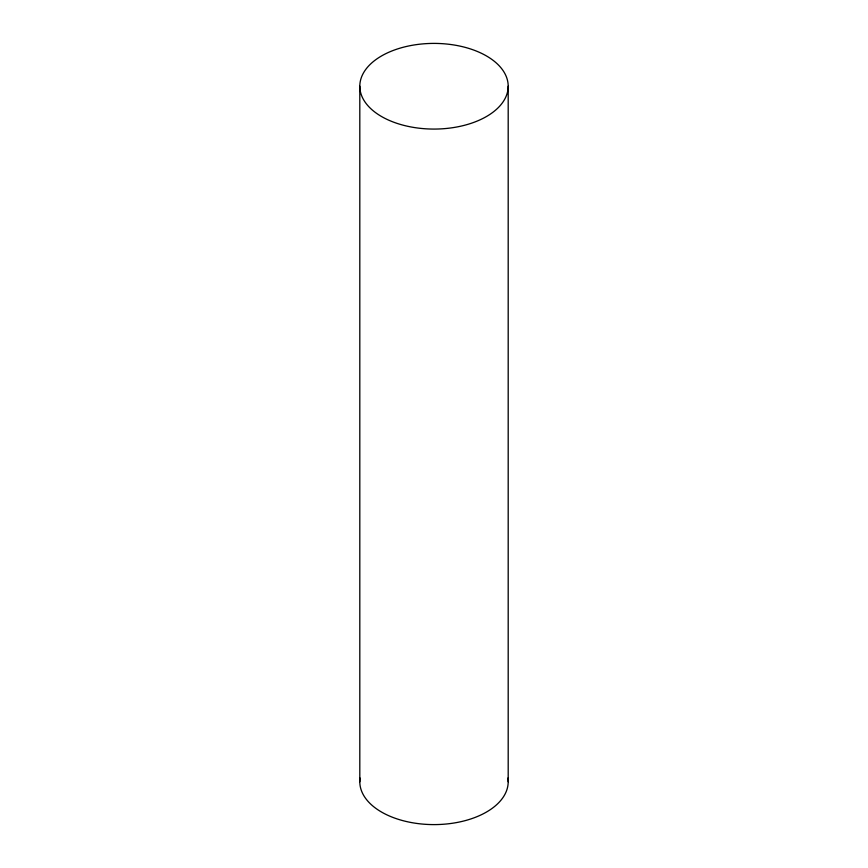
<?xml version="1.0" encoding="UTF-8"?>
<svg xmlns="http://www.w3.org/2000/svg" width="868" height="868" viewBox="0 0 868 868"><rect width="100%" height="100%" fill="white"/><g stroke="black" fill="none" stroke-linecap="round" stroke-linejoin="round"><path stroke-width="1.3" d="M508.192 86.236A74.192 42.836 0 0 1 396.904 123.332A74.192 42.836 0 0 1 396.904 49.14A74.192 42.836 0 0 1 508.192 86.236L508.192 781.764M359.808 86.236L359.808 781.764M507.91 778.043A74.192 42.836 0 0 1 434 824.6A74.192 42.836 0 0 1 360.09 778.043"/></g></svg>
